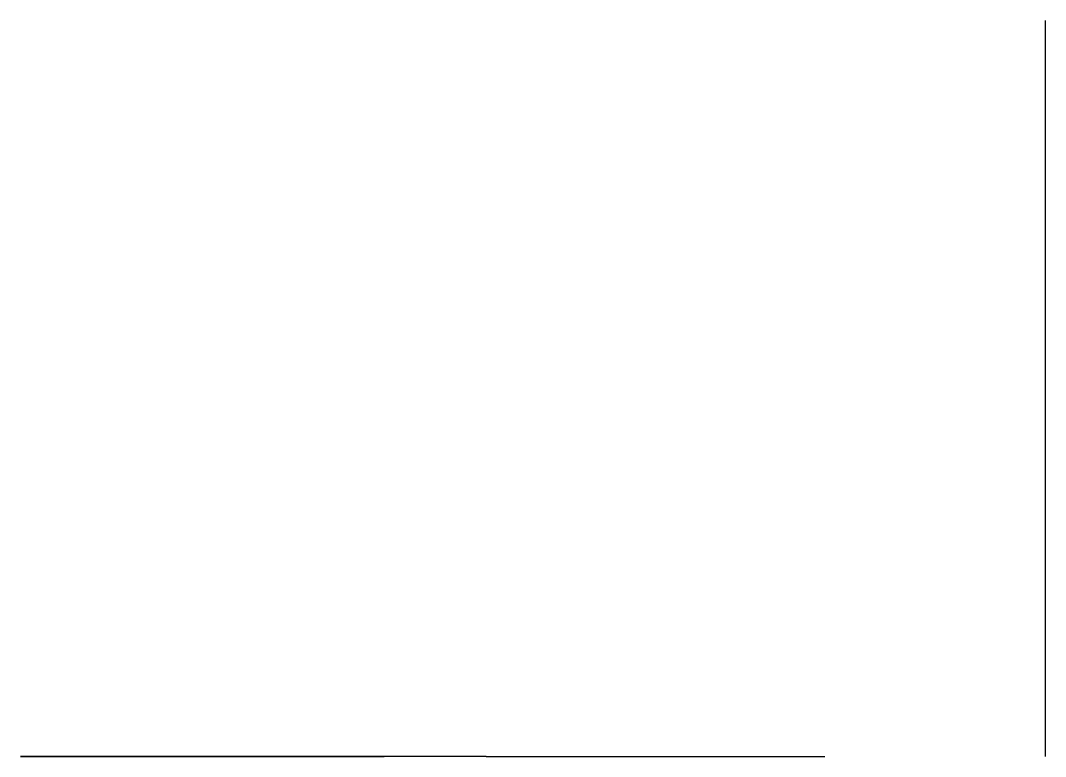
# Model space of a CAD drawing. Header units: millimetres. Extents: x 159 to 263, y 86 to 161.
import ezdxf

# ---------------------------------------------------------------- set-up
doc = ezdxf.new("R2010")
doc.units = ezdxf.units.MM

msp = doc.modelspace()

# ---------------------------------------------------------------- linework, layer by layer
at = {"extrusion": (0, 0, -1)}
msp.add_line((263.01, 85.96, -10), (263.01, 160.96, -10), dxfattribs=at)
at = {"extrusion": (0, -1, 0)}
for p, q in [((196.51, 85.96), (158.51, 85.96, 65.82)), ((158.51, 85.96, 65.82), (195.59, 85.96, 65.82)), ((205.98, 85.96, 59.82), (230.12, 85.96, 18))]:
    msp.add_line(p, q, dxfattribs=at)
for centre, start, end in [((195.59, 53.82, -85.96), 30, 90), ((240.51, 24, -85.96), 210, 270)]:
    msp.add_arc(centre, 12, start, end, dxfattribs=at)

doc.saveas('drawing.dxf')
